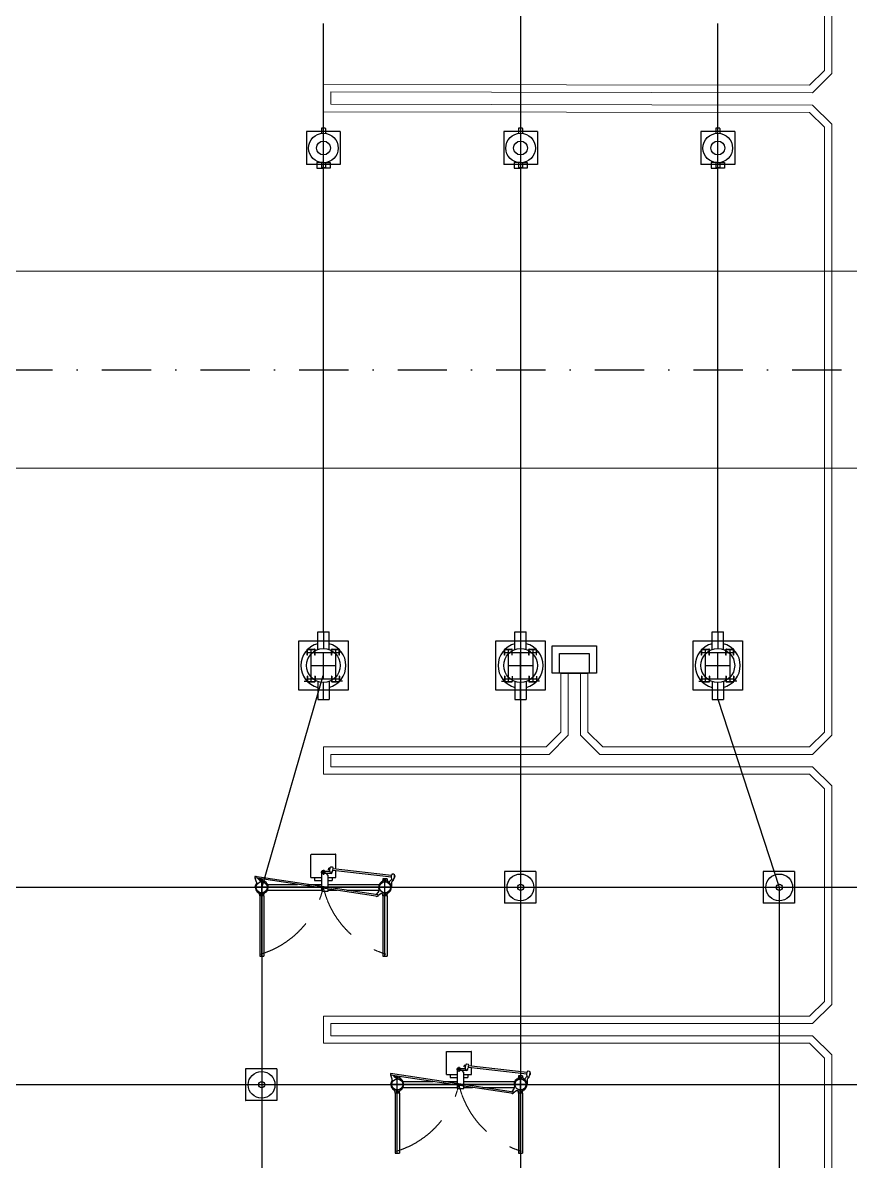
# Model space of a CAD drawing. Header units: millimetres. Extents: x 37084 to 180780, y -153145 to -16322.
# Drawn here: x 114082 to 130868, y -83805 to -60704 of the extents above; entities that cross this region are included whole.
import ezdxf

# ---------------------------------------------------------------- set-up
doc = ezdxf.new("R2010")
doc.units = ezdxf.units.MM
doc.header["$MEASUREMENT"] = 0
doc.linetypes.add('DASHDOT', pattern=[1, 0.5, -0.25, 0, -0.25])
doc.linetypes.add('HIDDEN', pattern=[0.375, 0.25, -0.125])
doc.layers.add('00', color=5, linetype='Continuous', lineweight=9)
for name, color, linetype in [('0_Central_Road', 7, 'Continuous'), ('1_Day dan', 5, 'Continuous'), ('DCL-1P', 7, 'Continuous'), ('Muong cap GD nay', 3, 'Continuous')]:
    doc.layers.add(name, color=color, linetype=linetype)

# ---------------------------------------------------------------- blocks, each defined once
blk = doc.blocks.new('MCAT 220kV')
at = {"color": 0, "linetype": 'ByBlock', "lineweight": -2, "ltscale": 4500}
for p, q in [((500540, 23462), (500540, 23601)), ((500546, 23462), (500546, 23601)), ((500659, 23611), (500550, 23611)), ((500659, 23605), (500550, 23605)), ((500597, 23617), (500597, 23605)), ((500606, 23627), (500606, 23597)), ((500606, 22958), (500606, 23611)), ((500615, 23617), (500615, 23605)), ((500659, 23611), (500659, 23605)), ((501087, 23611), (501196, 23611)), ((501087, 23611), (501087, 23605)), ((501087, 23605), (501196, 23605)), ((501131, 23617), (501131, 23605)), ((501140, 23627), (501140, 23597)), ((501140, 22958), (501140, 23611)), ((501149, 23617), (501149, 23605)), ((501189, 23671), (501189, 23611)), ((501200, 23462), (501200, 23601)), ((501206, 23462), (501206, 23601)), ((500187, 23170), (500187, 23399)), ((500550, 23399), (500187, 23399)), ((500540, 23532), (501206, 23532)), ((500659, 23458), (500550, 23458)), ((500659, 23452), (500550, 23452)), ((500659, 23458), (500659, 23452)), ((500873, 23038), (500873, 23532)), ((501087, 23458), (501196, 23458)), ((501087, 23458), (501087, 23452)), ((501087, 23452), (501196, 23452)), ((501196, 23399), (501559, 23399)), ((501559, 23170), (501559, 23399)), ((500187, 23285), (500530, 23285)), ((500550, 23170), (500187, 23170)), ((500540, 22968), (500540, 23107)), ((500546, 22968), (500546, 23107)), ((500659, 23117), (500550, 23117)), ((500659, 23111), (500550, 23111)), ((501140, 23285), (500606, 23285)), ((500659, 23117), (500659, 23111)), ((501087, 23117), (501196, 23117)), ((501087, 23117), (501087, 23111)), ((501087, 23111), (501196, 23111)), ((501196, 23170), (501559, 23170)), ((501200, 22968), (501200, 23107)), ((501206, 22968), (501206, 23107)), ((501559, 23285), (501216, 23285)), ((501206, 23038), (500540, 23038)), ((500659, 22964), (500550, 22964)), ((500659, 22958), (500550, 22958)), ((500597, 22952), (500597, 22964)), ((500606, 23002), (500606, 23073)), ((500606, 22942), (500606, 22972)), ((500615, 22952), (500615, 22964)), ((500659, 22964), (500659, 22958)), ((501087, 22964), (501196, 22964)), ((501087, 22964), (501087, 22958)), ((501087, 22958), (501196, 22958)), ((501131, 22952), (501131, 22964)), ((501140, 22942), (501140, 22972)), ((501149, 22952), (501149, 22964)), ((501189, 22898), (501189, 22958)), ((500476, 19924), (500476, 20824)), ((500476, 20824), (501026, 20824)), ((501026, 20824), (501026, 19924)), ((500626, 20074), (500626, 20674)), ((500626, 20674), (501026, 20674)), ((501026, 20674), (501026, 20074)), ((501026, 20099), (501026, 20649)), ((501026, 19924), (500476, 19924)), ((501026, 20074), (500626, 20074)), ((501189, 19671), (501189, 19611)), ((500540, 19462), (500540, 19601)), ((500540, 19532), (501206, 19532)), ((500546, 19462), (500546, 19601)), ((500659, 19611), (500550, 19611)), ((500659, 19605), (500550, 19605)), ((500659, 19458), (500550, 19458)), ((500659, 19452), (500550, 19452)), ((500597, 19617), (500597, 19605)), ((500606, 19627), (500606, 19597)), ((500606, 18958), (500606, 19611)), ((500615, 19617), (500615, 19605)), ((500659, 19611), (500659, 19605)), ((500659, 19458), (500659, 19452)), ((500873, 19038), (500873, 19532)), ((501087, 19611), (501196, 19611)), ((501087, 19611), (501087, 19605)), ((501087, 19605), (501196, 19605)), ((501087, 19458), (501196, 19458)), ((501087, 19458), (501087, 19452)), ((501087, 19452), (501196, 19452)), ((501131, 19617), (501131, 19605)), ((501140, 19627), (501140, 19597)), ((501140, 18958), (501140, 19611)), ((501149, 19617), (501149, 19605)), ((501200, 19462), (501200, 19601)), ((501206, 19462), (501206, 19601)), ((500010, 19283), (500583, 19283)), ((500187, 19170), (500187, 19399)), ((500550, 19399), (500187, 19399)), ((500187, 19285), (500530, 19285)), ((501140, 19285), (500606, 19285)), ((501196, 19399), (501559, 19399)), ((501559, 19285), (501216, 19285)), ((501559, 19170), (501559, 19399)), ((500550, 19170), (500187, 19170)), ((500540, 18968), (500540, 19107)), ((501206, 19038), (500540, 19038)), ((500546, 18968), (500546, 19107)), ((500659, 19117), (500550, 19117)), ((500659, 19111), (500550, 19111)), ((500659, 18964), (500550, 18964)), ((500659, 18958), (500550, 18958)), ((500597, 18952), (500597, 18964)), ((500606, 19002), (500606, 19073)), ((500606, 18942), (500606, 18972)), ((500615, 18952), (500615, 18964)), ((500659, 19117), (500659, 19111)), ((500659, 18964), (500659, 18958)), ((501087, 19117), (501196, 19117)), ((501087, 19117), (501087, 19111)), ((501087, 19111), (501196, 19111)), ((501087, 18964), (501196, 18964)), ((501087, 18964), (501087, 18958)), ((501087, 18958), (501196, 18958)), ((501131, 18952), (501131, 18964)), ((501140, 18942), (501140, 18972)), ((501149, 18952), (501149, 18964)), ((501189, 18898), (501189, 18958)), ((501196, 19170), (501559, 19170)), ((501200, 18968), (501200, 19107)), ((501206, 18968), (501206, 19107)), ((500540, 15462), (500540, 15601)), ((500540, 15532), (501206, 15532)), ((500546, 15462), (500546, 15601)), ((500659, 15611), (500550, 15611)), ((500659, 15605), (500550, 15605)), ((500597, 15617), (500597, 15605)), ((500606, 15627), (500606, 15597)), ((500606, 14958), (500606, 15611)), ((500615, 15617), (500615, 15605)), ((500659, 15611), (500659, 15605)), ((500873, 15038), (500873, 15532)), ((501087, 15611), (501196, 15611)), ((501087, 15611), (501087, 15605)), ((501087, 15605), (501196, 15605)), ((501131, 15617), (501131, 15605)), ((501140, 15627), (501140, 15597)), ((501140, 14958), (501140, 15611)), ((501149, 15617), (501149, 15605)), ((501189, 15671), (501189, 15611)), ((501200, 15462), (501200, 15601)), ((501206, 15462), (501206, 15601)), ((500550, 15399), (500187, 15399)), ((500187, 15170), (500187, 15399)), ((500187, 15285), (500530, 15285)), ((500659, 15458), (500550, 15458)), ((500659, 15452), (500550, 15452)), ((501140, 15285), (500606, 15285)), ((500659, 15458), (500659, 15452)), ((501087, 15458), (501196, 15458)), ((501087, 15458), (501087, 15452)), ((501087, 15452), (501196, 15452)), ((501196, 15399), (501559, 15399)), ((501559, 15285), (501216, 15285)), ((501559, 15170), (501559, 15399)), ((500550, 15170), (500187, 15170)), ((500540, 14968), (500540, 15107)), ((501206, 15038), (500540, 15038)), ((500546, 14968), (500546, 15107)), ((500659, 15117), (500550, 15117)), ((500659, 15111), (500550, 15111)), ((500606, 15002), (500606, 15073)), ((500659, 15117), (500659, 15111)), ((501087, 15117), (501196, 15117)), ((501087, 15117), (501087, 15111)), ((501087, 15111), (501196, 15111)), ((501196, 15170), (501559, 15170)), ((501200, 14968), (501200, 15107)), ((501206, 14968), (501206, 15107)), ((500659, 14964), (500550, 14964)), ((500659, 14958), (500550, 14958)), ((500597, 14952), (500597, 14964)), ((500606, 14942), (500606, 14972)), ((500615, 14952), (500615, 14964)), ((500659, 14964), (500659, 14958)), ((501087, 14964), (501196, 14964)), ((501087, 14964), (501087, 14958)), ((501087, 14958), (501196, 14958)), ((501131, 14952), (501131, 14964)), ((501140, 14942), (501140, 14972)), ((501149, 14952), (501149, 14964)), ((501189, 14898), (501189, 14958))]:
    blk.add_line(p, q, dxfattribs=at)
for points in [[(501373, 23785), (501373, 22785), (500373, 22785), (500373, 23785)], [(501373, 19785), (501373, 18785), (500373, 18785), (500373, 19785)], [(501373, 15785), (501373, 14785), (500373, 14785), (500373, 15785)]]:
    blk.add_lwpolyline(points, close=True, dxfattribs=at)
for centre in [(500873, 23285), (500873, 19285), (500873, 15285)]:
    blk.add_circle(centre, 343, dxfattribs=at)
for centre, radius, start, end in [((500873, 23285), 457, 14.4775, 165.5225), ((500550, 23601), 9.96, 90, 180), ((500550, 23601), 3.98, 90, 180), ((501196, 23601), 9.96, 0, 90), ((501196, 23601), 3.98, 0, 90), ((500550, 23462), 9.96, 180, 270), ((500550, 23462), 3.98, 180, 270), ((501196, 23462), 9.96, 270, 0), ((501196, 23462), 3.98, 270, 0), ((500873, 23285), 457, 194.4775, 345.5225), ((500550, 23107), 9.96, 90, 180), ((500550, 23107), 3.98, 90, 180), ((501196, 23107), 9.96, 0, 90), ((501196, 23107), 3.98, 0, 90), ((500550, 22968), 9.96, 180, 270), ((500550, 22968), 3.98, 180, 270), ((501196, 22968), 9.96, 270, 0), ((501196, 22968), 3.98, 270, 0), ((500873, 19285), 457, 14.4775, 165.5225), ((500550, 19601), 9.96, 90, 180), ((500550, 19462), 9.96, 180, 270), ((500550, 19601), 3.98, 90, 180), ((500550, 19462), 3.98, 180, 270), ((501196, 19601), 9.96, 0, 90), ((501196, 19601), 3.98, 0, 90), ((501196, 19462), 9.96, 270, 0), ((501196, 19462), 3.98, 270, 0), ((500873, 19285), 457, 194.4775, 345.5225), ((500550, 19107), 9.96, 90, 180), ((500550, 18968), 9.96, 180, 270), ((500550, 19107), 3.98, 90, 180), ((500550, 18968), 3.98, 180, 270), ((501196, 19107), 9.96, 0, 90), ((501196, 19107), 3.98, 0, 90), ((501196, 18968), 9.96, 270, 0), ((501196, 18968), 3.98, 270, 0), ((500873, 15285), 457, 14.4775, 165.5225), ((500550, 15601), 9.96, 90, 180), ((500550, 15601), 3.98, 90, 180), ((501196, 15601), 9.96, 0, 90), ((501196, 15601), 3.98, 0, 90), ((500550, 15462), 9.96, 180, 270), ((500550, 15462), 3.98, 180, 270), ((501196, 15462), 9.96, 270, 0), ((501196, 15462), 3.98, 270, 0), ((500873, 15285), 457, 194.4775, 345.5225), ((500550, 15107), 9.96, 90, 180), ((500550, 15107), 3.98, 90, 180), ((501196, 15107), 9.96, 0, 90), ((501196, 15107), 3.98, 0, 90), ((500550, 14968), 9.96, 180, 270), ((500550, 14968), 3.98, 180, 270), ((501196, 14968), 9.96, 270, 0), ((501196, 14968), 3.98, 270, 0)]:
    blk.add_arc(centre, radius, start, end, dxfattribs=at)
blk = doc.blocks.new('CT 220kV')
at = {"color": 0, "linetype": 'ByBlock', "lineweight": -2, "ltscale": 4500}
for p, q in [((490038, 23628), (490038, 22943)), ((490038, 23628), (490707, 23628)), ((490038, 23628), (490038, 23628)), ((490707, 23628), (490707, 22943)), ((490707, 23628), (490707, 23628)), ((490667, 23419), (490783, 23419)), ((490667, 23285), (490667, 23419)), ((490783, 23419), (490783, 23285)), ((489973, 23325), (489972, 23324)), ((489972, 23324), (489972, 23245)), ((489972, 23245), (489973, 23245)), ((489973, 23325), (490075, 23325)), ((489973, 23245), (490075, 23245)), ((490667, 23285), (490667, 23152)), ((490667, 23152), (490783, 23152)), ((490670, 23325), (490772, 23325)), ((490670, 23245), (490772, 23245)), ((490772, 23325), (490772, 23324)), ((490772, 23324), (490772, 23245)), ((490772, 23245), (490772, 23245)), ((490783, 23152), (490783, 23285)), ((490038, 22943), (490038, 22942)), ((490038, 22942), (490707, 22942)), ((490707, 22943), (490707, 22942))]:
    blk.add_line(p, q, dxfattribs=at)
for radius in [300, 141]:
    blk.add_circle((490372, 23285), radius, dxfattribs=at)
blk = doc.blocks.new('DS 1P2ES 220')
at = {"color": 0, "linetype": 'ByBlock', "lineweight": -2, "ltscale": 4500}
for p, q in [((-22785, 26154), (-24006, 26154)), ((-24006, 26154), (-24006, 26070)), ((-24006, 26112), (-22440, 26112)), ((-22804, 26112), (-22440, 26112)), ((-22785, 26154), (-22751, 26154)), ((-22785, 26070), (-22785, 26154)), ((-22760, 26094), (-22760, 26133)), ((-22760, 26094), (-22760, 26133)), ((-22751, 26152), (-22751, 26162)), ((-22751, 26162), (-22733, 26162)), ((-22751, 26152), (-22736, 26152)), ((-22610, 23477), (-22610, 26260)), ((-22503, 26215), (-22421, 26245)), ((-22474, 25891), (-22420, 26253)), ((-22435, 26154), (-22470, 26154)), ((-22468, 26156), (-22429, 26190)), ((-22460, 26094), (-22460, 26133)), ((-22460, 26094), (-22460, 26133)), ((-22460, 26094), (-22460, 26133)), ((-22444, 25891), (-22390, 26249)), ((-22439, 26154), (-22444, 26154)), ((-22390, 26249), (-22420, 26253)), ((-22785, 26070), (-24006, 26070)), ((-22794, 23760), (-22474, 25891)), ((-22785, 26070), (-22751, 26070)), ((-22764, 23756), (-22444, 25891)), ((-22751, 26072), (-22751, 26062)), ((-22751, 26072), (-22736, 26072)), ((-22751, 26062), (-22733, 26062)), ((-22670, 25994), (-22670, 24892)), ((-22550, 25994), (-22550, 25385)), ((-22469, 26062), (-22487, 26062)), ((-22469, 26072), (-22484, 26072)), ((-22469, 26072), (-22469, 26062)), ((-22447, 26070), (-22469, 26070)), ((-22550, 25183), (-22550, 24892)), ((-22410, 25042), (-22470, 25042)), ((-22470, 25042), (-22470, 24892)), ((-22410, 25114), (-22410, 24892)), ((-22410, 25114), (-21941, 25114)), ((-21939, 25111), (-21939, 24613)), ((-22691, 24892), (-22624, 24892)), ((-22691, 24892), (-22691, 24762)), ((-22691, 24762), (-22643, 24762)), ((-22670, 24762), (-22670, 24585)), ((-22670, 24762), (-22670, 24585)), ((-22613, 24762), (-22370, 24762)), ((-22593, 24892), (-22281, 24892)), ((-22550, 24762), (-22550, 23730)), ((-22470, 24762), (-22470, 24682)), ((-22410, 24762), (-22410, 24610)), ((-22370, 24762), (-22330, 24796)), ((-22254, 24862), (-22355, 24862)), ((-22330, 24701), (-22330, 24832)), ((-22330, 24832), (-22290, 24832)), ((-22313, 24720), (-22265, 24730)), ((-22310, 24819), (-22310, 24911)), ((-22290, 24829), (-22271, 24845)), ((-22290, 24728), (-22290, 24832)), ((-22281, 24892), (-22271, 24882)), ((-22271, 24882), (-22271, 24845)), ((-22265, 24730), (-22257, 24729)), ((-22257, 24729), (-22253, 24756)), ((-22257, 24729), (-22224, 24724)), ((-22253, 24756), (-22220, 24752)), ((-22224, 24724), (-22220, 24752)), ((-22224, 24724), (-22210, 24723)), ((-22410, 24682), (-22470, 24682)), ((-22410, 24610), (-22274, 24610)), ((-22402, 23481), (-22267, 24670)), ((-22368, 23477), (-22233, 24665)), ((-22330, 24701), (-22320, 24691)), ((-22310, 24691), (-22320, 24691)), ((-22316, 24694), (-22273, 24671)), ((-22273, 24671), (-22265, 24670)), ((-22265, 24670), (-22232, 24665)), ((-22240, 24610), (-21941, 24610)), ((-22232, 24665), (-22218, 24663)), ((-22202, 24675), (-22198, 24707)), ((-21941, 24610), (-21941, 24611)), ((-22670, 24383), (-22670, 23733)), ((-22785, 23654), (-24006, 23654)), ((-24006, 23654), (-24006, 23570)), ((-24006, 23612), (-22440, 23612)), ((-22785, 23570), (-24006, 23570)), ((-22795, 23612), (-22424, 23612)), ((-22764, 23756), (-22794, 23760)), ((-22785, 23654), (-22751, 23654)), ((-22785, 23570), (-22785, 23654)), ((-22785, 23570), (-22751, 23570)), ((-22736, 23690), (-22784, 23759)), ((-22760, 23594), (-22760, 23633)), ((-22760, 23594), (-22760, 23633)), ((-22687, 23738), (-22759, 23788)), ((-22751, 23662), (-22733, 23662)), ((-22751, 23652), (-22751, 23662)), ((-22751, 23652), (-22751, 23662)), ((-22751, 23652), (-22736, 23652)), ((-22751, 23572), (-22736, 23572)), ((-22751, 23572), (-22751, 23562)), ((-22469, 23662), (-22487, 23662)), ((-22469, 23652), (-22484, 23652)), ((-22469, 23572), (-22484, 23572)), ((-22469, 23652), (-22469, 23662)), ((-22469, 23652), (-22469, 23662)), ((-22435, 23654), (-22469, 23654)), ((-22469, 23572), (-22469, 23562)), ((-22435, 23570), (-22469, 23570)), ((-22460, 23594), (-22460, 23633)), ((-22460, 23594), (-22460, 23633)), ((-22460, 23594), (-22460, 23633)), ((-22435, 23570), (-22435, 23654)), ((-22751, 23562), (-22733, 23562)), ((-22522, 23480), (-22610, 23480)), ((-22503, 23534), (-22445, 23475)), ((-22494, 23468), (-22468, 23442)), ((-22469, 23562), (-22487, 23562)), ((-22461, 23444), (-22452, 23440)), ((-22458, 23470), (-22440, 23475)), ((-22452, 23440), (-22417, 23422)), ((-22440, 23475), (-22410, 23482)), ((-22417, 23423), (-22408, 23422)), ((-22410, 23482), (-22402, 23481)), ((-22410, 23412), (-22409, 23422)), ((-22410, 23412), (-22376, 23408)), ((-22409, 23421), (-22375, 23418)), ((-22402, 23481), (-22369, 23478)), ((-22376, 23408), (-22375, 23418)), ((-22375, 23418), (-22361, 23416)), ((-22369, 23478), (-22355, 23476)), ((-22346, 23429), (-22342, 23461))]:
    blk.add_line(p, q, dxfattribs=at)
for centre, radius in [((-22760, 26112), 12), ((-22722, 26112), 9), ((-22610, 26112), 112), ((-22610, 26225), 9), ((-22497, 26112), 9), ((-22460, 26112), 12), ((-22610, 26000), 9), ((-22310, 24862), 30), ((-22760, 23612), 12), ((-22722, 23612), 9), ((-22610, 23612), 112), ((-22610, 23725), 9), ((-22497, 23612), 9), ((-22460, 23612), 12), ((-22610, 23500), 9)]:
    blk.add_circle(centre, radius, dxfattribs=at)
at = {"color": 2, "linetype": 'HIDDEN', "lineweight": 15, "ltscale": 4500}
for centre, start, end in [((-22189, 26671), 196.8686, 256.902), ((-22189, 23054), 103.098, 163.1314)]:
    blk.add_arc(centre, 1857, start, end, dxfattribs=at)
at = {"color": 0, "linetype": 'ByBlock', "lineweight": -2, "ltscale": 4500}
for centre, radius, start, end in [((-22610, 26112), 132, 90, 270), ((-22610, 26112), 132, 53.6392, 90), ((-22610, 26112), 132, 270, 7.3609), ((-22514, 26243), 30, 233.6392, 290.1296), ((-22449, 26133), 30, 130.8704, 187.3609), ((-22408, 26231), 17.5, 320.4697, 22.4739), ((-22310, 24706), 14, 102.1987, 241.8043), ((-22212, 24709), 14, 352.0015, 82.0015), ((-22216, 24677), 14, 262.0015, 352.0015), ((-21941, 24613), 2, 270, 0), ((-22776, 23778), 17.5, 140.4684, 202.4745), ((-22610, 23612), 132, 158.1391, 111.8608), ((-22761, 23673), 30, 338.1391, 34.6296), ((-22670, 23763), 30, 235.3704, 291.8608), ((-22522, 23440), 40, 45.0001, 90.0001), ((-22454, 23457), 14, 103.9968, 243.6024), ((-22458, 23453), 15, 225, 300.4277), ((-22360, 23430), 14, 263.7997, 353.7997), ((-22356, 23462), 14, 353.7997, 83.7997)]:
    blk.add_arc(centre, radius, start, end, dxfattribs=at)
blk = doc.blocks.new('PI 220kV')
at = {"color": 0, "linetype": 'ByBlock', "lineweight": -2, "ltscale": 4500}
for p, q in [((479550, 23592), (479550, 23593)), ((479550, 23593), (480191, 23593)), ((479550, 23592), (479550, 22959)), ((480191, 23593), (480192, 23592)), ((480192, 23592), (480192, 22959)), ((479550, 22959), (479550, 22958)), ((479550, 22958), (480191, 22958)), ((480191, 22958), (480192, 22959))]:
    blk.add_line(p, q, dxfattribs=at)
for centre, radius in [((479873, 23282), 272), ((479871, 23285), 61.1)]:
    blk.add_circle(centre, radius, dxfattribs=at)
blk = doc.blocks.new('DZ220')
at = {"layer": '1_Day dan', "color": 0, "linetype": 'ByBlock', "lineweight": -2, "ltscale": 4500}
for p, q in [((1282460, 352071, 0), (1282460, 313420, 0)), ((1278460, 339542, 0), (1278460, 351881)), ((1286460, 339542, 0), (1286460, 351881)), ((1282461, 339047, 0), (1282459, 330560, 0)), ((1278450, 338648, 0), (1277210, 334356)), ((1286460, 338171, 0), (1287710, 334356)), ((1277210, 334356), (1277210, 323859)), ((1287710, 334356), (1287710, 323861))]:
    blk.add_line(p, q, dxfattribs=at)
at = {"color": 0, "linetype": 'ByBlock', "lineweight": -2, "ltscale": 4500, "extrusion": (0, 0, -1), "xscale": -1, "zscale": -1, "rotation": 90}
for name, p in [('CT 220kV', (-1255176, 839729, 0)), ('CT 220kV', (-1259176, 839729, 0)), ('CT 220kV', (-1263176, 839729, 0)), ('MCAT 220kV', (-1263176, 839729, 0)), ('PI 220kV', (-1259176, 814227, 0)), ('PI 220kV', (-1264426, 814227)), ('PI 220kV', (-1253925, 810221, 0))]:
    blk.add_blockref(name, p, dxfattribs=at)
at = {"layer": 'DCL-1P', "color": 0, "linetype": 'ByBlock', "lineweight": -2, "ltscale": 4500, "extrusion": (0, 0, -1), "xscale": -1, "zscale": -1, "rotation": 270}
for p in [(-1303322, 356966), (-1306072, 352966, 0)]:
    blk.add_blockref('DS 1P2ES 220', p, dxfattribs=at)

msp = doc.modelspace()

# ---------------------------------------------------------------- linework, layer by layer
at = {"layer": '00'}
for p, q in [((39683.9, -65744.6, 0), (157683.9, -65744.6, 0)), ((49683.9, -69744.6, 0), (147688.1, -69744.6, 0))]:
    msp.add_line(p, q, dxfattribs=at)
at = {"layer": '0_Central_Road', "color": 4, "linetype": 'DASHDOT', "ltscale": 2000}
msp.add_line((49683.9, -67744.6, 0), (147683.9, -67744.6, 0), dxfattribs=at)
at = {"layer": '1_Day dan'}
for p, q in [((103475.3, -78244.6, 0), (144893.8, -78245.2, 0)), ((103474.6, -82244.6, 0), (144893.2, -82245.2, 0))]:
    msp.add_line(p, q, dxfattribs=at)
at = {"layer": 'Muong cap GD nay', "lineweight": 15}
for p, q in [((130342.9, -61673.8, 0), (130342.9, -56435.6, 0)), ((130492.9, -56373.5, 0), (130492.9, -61735.9, 0)), ((130342.9, -61673.8, 0), (130042.9, -61973.8, 0)), ((130492.9, -61735.9, 0), (130105, -62123.8, 0)), ((130042.9, -61973.8, 0), (120183.3, -61958.6, 0)), ((120183.3, -61958.6, 0), (120183.3, -62508.6, 0)), ((130105, -62123.8, 0), (120333.3, -62108.6, 0)), ((120333.3, -62108.6, 0), (120333.3, -62358.6, 0)), ((120333.3, -62358.6, 0), (130105, -62373.8, 0)), ((120183.3, -62508.6, 0), (130042.9, -62523.8, 0)), ((130042.9, -62523.8, 0), (130342.9, -62823.8, 0)), ((130105, -62373.8, 0), (130492.9, -62761.7, 0)), ((130342.9, -62823.8, 0), (130342.9, -75099.5, 0)), ((130492.9, -62761.7, 0), (130492.9, -75161.7, 0)), ((124998, -73899.5, 0), (124998, -75099.5, 0)), ((125148, -73899.5, 0), (125148, -75161.7, 0)), ((125398, -75161.7, 0), (125398, -73899.5, 0)), ((125548, -75099.5, 0), (125548, -73899.5, 0)), ((124998, -75099.5, 0), (124698, -75399.5, 0)), ((125148, -75161.7, 0), (124760.1, -75549.5, 0)), ((125785.8, -75549.5, 0), (125398, -75161.7, 0)), ((125848, -75399.5, 0), (125548, -75099.5, 0)), ((130042.9, -75399.5, 0), (130342.9, -75099.5, 0)), ((130105, -75549.5, 0), (130492.9, -75161.7, 0)), ((124698.3, -75399.5, 0), (120183.8, -75399.5, 0)), ((120183.8, -75399.5, 0), (120183.8, -75949.5, 0)), ((130042.9, -75399.5, 0), (125848.3, -75399.5, 0)), ((124760.4, -75549.5, 0), (120333.8, -75549.5, 0)), ((120333.8, -75549.5, 0), (120333.8, -75799.5, 0)), ((130105, -75549.5, 0), (125786.1, -75549.5, 0)), ((120183.8, -75949.5, 0), (130042.9, -75949.5, 0)), ((120333.8, -75799.5, 0), (130105, -75799.5, 0)), ((130342.9, -76249.5, 0), (130042.9, -75949.5, 0)), ((130492.9, -76187.4, 0), (130105, -75799.5, 0)), ((130492.9, -76187.4, 0), (130492.9, -80622.7, 0)), ((130342.9, -76249.5, 0), (130342.9, -80560.6, 0)), ((130342.9, -80560.6, 0), (130042.9, -80860.6, 0)), ((130492.9, -80622.7, 0), (130105, -81010.6, 0)), ((130042.9, -80860.6, 0), (120183.8, -80860.6, 0)), ((120183.8, -80860.6, 0), (120183.8, -81410.6, 0)), ((130105, -81010.6, 0), (120333.8, -81010.6, 0)), ((120333.8, -81010.6, 0), (120333.8, -81260.6, 0)), ((120333.8, -81260.6, 0), (130105, -81260.6, 0)), ((130105, -81260.6, 0), (130492.9, -81648.4, 0)), ((120183.8, -81410.6, 0), (130042.9, -81410.6, 0)), ((130042.9, -81410.6, 0), (130342.9, -81710.6, 0)), ((130342.9, -81710.6, 0), (130342.9, -92658, 0)), ((130492.9, -81648.4, 0), (130492.9, -92720.1, 0))]:
    msp.add_line(p, q, dxfattribs=at)

# ---------------------------------------------------------------- block references
at = {"layer": '00', "lineweight": 30, "ltscale": 4500}
msp.add_blockref('DZ220', (-1158280.3, -412603.1, 0), dxfattribs=at)

doc.saveas('drawing.dxf')
